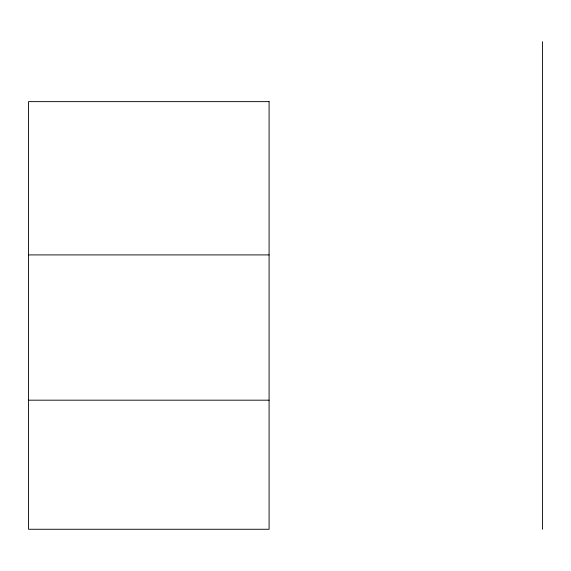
<?xml version="1.0" encoding="UTF-8"?>
<svg xmlns="http://www.w3.org/2000/svg" width="571" height="571" viewBox="0 0 571 571"><rect width="100%" height="100%" fill="white"/><g stroke="black" fill="none" stroke-linecap="round" stroke-linejoin="round"><path stroke-width="0.86" d="M28.55 254.909L269.091 254.909M28.55 400.185L269.091 400.185M542.45 41.733L542.45 529.267M269.091 101.631L28.55 101.631L28.55 529.267L269.091 529.267L269.091 101.631"/></g></svg>
